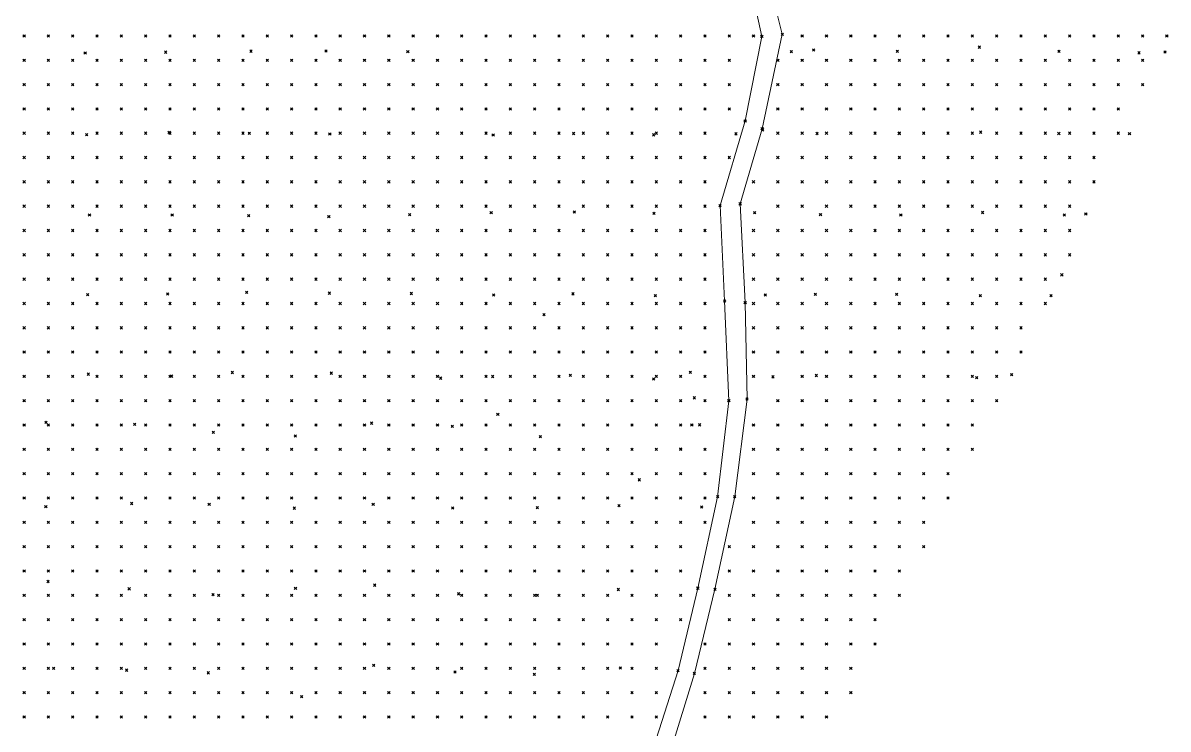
# Model space of a CAD drawing. Header units: metres. Extents: x 441556 to 446409, y 432338 to 461058.
# Drawn here: x 445904.6 to 446045.9, y 438106.7 to 438193.7 of the extents above; entities that cross this region are included whole.
import ezdxf

# ---------------------------------------------------------------- set-up
doc = ezdxf.new("R2010")
doc.units = ezdxf.units.M
doc.header["$MEASUREMENT"] = 0
doc.header["$PDMODE"] = 35
doc.header["$PDSIZE"] = 0.15
for name, color, linetype, lineweight in [('DTM-BRE-RevN_GRP_DRUM PAMANT', 2, 'Continuous', 0), ('DTM-BRE-RevN_GRP_DRUM PIATRA', 2, 'Continuous', 0), ('DTM-NOK-RevN_LIDAR_co_lidar', 91, 'Continuous', 0), ('DTM-NOK-RevN_RTK', 32, 'Continuous', 0)]:
    doc.layers.add(name, color=color, linetype=linetype, lineweight=lineweight)

msp = doc.modelspace()

# ---------------------------------------------------------------- linework, layer by layer
at = {"layer": 'DTM-BRE-RevN_GRP_DRUM PAMANT'}
for p, q in [((445993.89, 438200.745, 339.899), (445995.738, 438192.071, 338.696)), ((445995.738, 438192.071, 338.696), (445993.689, 438181.656, 340.041)), ((445993.689, 438181.656, 340.041), (445990.594, 438171.213, 341.468)), ((445990.594, 438171.213, 341.468), (445991.149, 438159.455, 341.996)), ((445991.149, 438159.455, 341.996), (445991.671, 438147.151, 342.534)), ((445991.671, 438147.151, 342.534), (445990.288, 438135.302, 342.583)), ((445990.288, 438135.302, 342.583), (445987.842, 438124.034, 343.019)), ((445987.842, 438124.034, 343.019), (445985.404, 438113.867, 342.943)), ((445985.404, 438113.867, 342.943), (445982.39, 438104.396, 342.493))]:
    msp.add_line(p, q, dxfattribs=at)
at = {"layer": 'DTM-BRE-RevN_GRP_DRUM PIATRA'}
for p, q in [((445998.264, 438192.346, 338.989), (445995.941, 438201.691, 340.083)), ((445995.779, 438180.69, 340.199), (445998.264, 438192.346, 338.989)), ((445993.062, 438171.425, 341.611), (445995.779, 438180.69, 340.199)), ((445993.686, 438159.245, 342.343), (445993.062, 438171.425, 341.611)), ((445993.916, 438147.347, 342.854), (445993.686, 438159.245, 342.343)), ((445992.4, 438135.317, 342.861), (445993.916, 438147.347, 342.854)), ((445989.962, 438123.901, 343.122), (445992.4, 438135.317, 342.861)), ((445987.42, 438113.521, 343.071), (445989.962, 438123.901, 343.122)), ((445984.441, 438103.771, 342.592), (445987.42, 438113.521, 343.071))]:
    msp.add_line(p, q, dxfattribs=at)
at = {"layer": 'DTM-NOK-RevN_LIDAR_co_lidar'}
for p in [(445904.736, 438192.136, 324.559), (445907.736, 438192.136, 325.026), (445910.735, 438192.136, 325.196), (445913.735, 438192.136, 325.362), (445916.734, 438192.136, 325.444), (445919.733, 438192.136, 325.474), (445922.733, 438192.136, 325.533), (445925.732, 438192.136, 325.634), (445928.731, 438192.136, 325.813), (445931.731, 438192.136, 325.877), (445934.73, 438192.136, 325.911), (445937.73, 438192.136, 325.978), (445940.729, 438192.136, 326.081), (445943.728, 438192.136, 326.264), (445946.728, 438192.136, 326.474), (445949.727, 438192.136, 327.002), (445952.726, 438192.136, 327.942), (445955.726, 438192.136, 329.068), (445958.725, 438192.136, 330.852), (445961.725, 438192.136, 333.139), (445964.724, 438192.136, 333.912), (445967.723, 438192.136, 335.08), (445970.723, 438192.136, 336.173), (445973.722, 438192.136, 336.607), (445976.721, 438192.136, 336.271), (445979.721, 438192.136, 336.934), (445982.72, 438192.136, 337.143), (445985.72, 438192.136, 337.13), (445988.719, 438192.136, 336.875), (445991.718, 438192.136, 337.832), (445994.718, 438192.136, 338.73), (446000.716, 438192.136, 339.983), (446003.716, 438192.136, 340.704), (446006.715, 438192.136, 341.264), (446009.715, 438192.136, 341.688), (446012.714, 438192.136, 342.142), (446015.713, 438192.136, 342.571), (446018.713, 438192.136, 343.057), (446021.712, 438192.136, 343.434), (446024.711, 438192.136, 343.723), (446027.711, 438192.136, 344.049), (446030.71, 438192.136, 344.615), (446033.71, 438192.136, 345.27), (446036.709, 438192.136, 346.066), (446039.708, 438192.136, 346.693), (446042.708, 438192.136, 347.077), (446045.707, 438192.136, 347.532), (445904.736, 438189.137, 324.707), (445907.736, 438189.137, 325.038), (445910.735, 438189.137, 325.207), (445913.735, 438189.137, 325.406), (445916.734, 438189.137, 325.431), (445919.733, 438189.137, 325.453), (445922.733, 438189.137, 325.428), (445925.732, 438189.137, 325.557), (445928.731, 438189.137, 325.761), (445931.731, 438189.137, 325.837), (445934.73, 438189.137, 325.875), (445937.73, 438189.137, 325.922), (445940.729, 438189.137, 326.002), (445943.728, 438189.137, 326.136), (445946.728, 438189.137, 326.474), (445949.727, 438189.137, 327.52), (445952.726, 438189.137, 328.814), (445955.726, 438189.137, 330.169), (445958.725, 438189.137, 331.763), (445961.725, 438189.137, 332.875), (445964.724, 438189.137, 334.01), (445967.723, 438189.137, 334.837), (445970.723, 438189.137, 335.983), (445973.722, 438189.137, 336.876), (445976.721, 438189.137, 337.492), (445979.721, 438189.137, 338.312), (445982.72, 438189.137, 338.666), (445985.72, 438189.137, 338.939), (445988.719, 438189.137, 338.313), (445991.718, 438189.137, 339.093), (445997.717, 438189.137, 339.665), (446000.716, 438189.137, 340.561), (446003.716, 438189.137, 340.992), (446006.715, 438189.137, 341.722), (446009.715, 438189.137, 342.091), (446012.714, 438189.137, 342.586), (446015.713, 438189.137, 342.783), (446018.713, 438189.137, 343.196), (446021.712, 438189.137, 343.661), (446024.711, 438189.137, 344.022), (446027.711, 438189.137, 344.483), (446030.71, 438189.137, 345.091), (446033.71, 438189.137, 345.618), (446036.709, 438189.137, 346.186), (446039.708, 438189.137, 346.727), (446042.708, 438189.137, 347.117), (445904.736, 438186.137, 324.798), (445907.736, 438186.137, 325.071), (445910.735, 438186.137, 325.259), (445913.735, 438186.137, 325.367), (445916.734, 438186.137, 325.409), (445919.733, 438186.137, 325.385), (445922.733, 438186.137, 325.378), (445925.732, 438186.137, 325.542), (445928.731, 438186.137, 325.7), (445931.731, 438186.137, 325.794), (445934.73, 438186.137, 325.8), (445937.73, 438186.137, 325.846), (445940.729, 438186.137, 325.905), (445943.728, 438186.137, 326.076), (445946.728, 438186.137, 326.677), (445949.727, 438186.137, 328.047), (445952.726, 438186.137, 329.524), (445955.726, 438186.137, 331.249), (445958.725, 438186.137, 332.653), (445961.725, 438186.137, 334.221), (445964.724, 438186.137, 335.085), (445967.723, 438186.137, 335.618), (445970.723, 438186.137, 336.429), (445973.722, 438186.137, 337.208), (445976.721, 438186.137, 338.233), (445979.721, 438186.137, 338.913), (445982.72, 438186.137, 339.273), (445985.72, 438186.137, 339.71), (445988.719, 438186.137, 339.977), (445991.718, 438186.137, 339.98), (445997.717, 438186.137, 340.567), (446000.716, 438186.137, 341.327), (446003.716, 438186.137, 341.719), (446006.715, 438186.137, 342.476), (446009.715, 438186.137, 342.985), (446012.714, 438186.137, 343.267), (446015.713, 438186.137, 343.449), (446018.713, 438186.137, 343.87), (446021.712, 438186.137, 344.424), (446024.711, 438186.137, 344.865), (446027.711, 438186.137, 345.443), (446030.71, 438186.137, 345.9), (446033.71, 438186.137, 346.207), (446036.709, 438186.137, 346.619), (446039.708, 438186.137, 346.971), (446042.708, 438186.137, 347.391), (445904.736, 438183.138, 324.877), (445907.736, 438183.138, 325.169), (445910.735, 438183.138, 325.341), (445913.735, 438183.138, 325.35), (445916.734, 438183.138, 325.362), (445919.733, 438183.138, 325.323), (445922.733, 438183.138, 325.383), (445925.732, 438183.138, 325.579), (445928.731, 438183.138, 325.682), (445931.731, 438183.138, 325.739), (445934.73, 438183.138, 325.741), (445937.73, 438183.138, 325.736), (445940.729, 438183.138, 325.825), (445943.728, 438183.138, 326.155), (445946.728, 438183.138, 327.098), (445949.727, 438183.138, 328.519), (445952.726, 438183.138, 330.405), (445955.726, 438183.138, 332.12), (445958.725, 438183.138, 333.615), (445961.725, 438183.138, 335.521), (445964.724, 438183.138, 336.347), (445967.723, 438183.138, 336.887), (445970.723, 438183.138, 337.38), (445973.722, 438183.138, 337.91), (445976.721, 438183.138, 338.735), (445979.721, 438183.138, 339.239), (445982.72, 438183.138, 339.671), (445985.72, 438183.138, 340.05), (445988.719, 438183.138, 340.371), (445991.718, 438183.138, 340.474), (445997.717, 438183.138, 341.223), (446000.716, 438183.138, 341.669), (446003.716, 438183.138, 342.173), (446006.715, 438183.138, 342.752), (446009.715, 438183.138, 343.159), (446012.714, 438183.138, 343.574), (446015.713, 438183.138, 343.974), (446018.713, 438183.138, 344.384), (446021.712, 438183.138, 344.854), (446024.711, 438183.138, 345.361), (446027.711, 438183.138, 345.853), (446030.71, 438183.138, 346.332), (446033.71, 438183.138, 346.703), (446036.709, 438183.138, 347.155), (446039.708, 438183.138, 347.45), (445904.736, 438180.138, 325.006), (445907.736, 438180.138, 325.217), (445910.735, 438180.138, 325.36), (445913.735, 438180.138, 325.372), (445916.734, 438180.138, 325.322), (445919.733, 438180.138, 325.309), (445922.733, 438180.138, 325.422), (445925.732, 438180.138, 325.579), (445928.731, 438180.138, 325.656), (445931.731, 438180.138, 325.689), (445934.73, 438180.138, 325.682), (445937.73, 438180.138, 325.664), (445940.729, 438180.138, 325.808), (445943.728, 438180.138, 326.451), (445946.728, 438180.138, 327.804), (445949.727, 438180.138, 329.402), (445952.726, 438180.138, 331.723), (445955.726, 438180.138, 332.645), (445958.725, 438180.138, 334.384), (445961.725, 438180.138, 336.394), (445964.724, 438180.138, 336.878), (445967.723, 438180.138, 337.381), (445970.723, 438180.138, 337.861), (445973.722, 438180.138, 338.348), (445976.721, 438180.138, 338.974), (445979.721, 438180.138, 339.496), (445982.72, 438180.138, 339.933), (445985.72, 438180.138, 340.254), (445988.719, 438180.138, 340.6), (445997.717, 438180.138, 341.191), (446000.716, 438180.138, 341.841), (446003.716, 438180.138, 342.383), (446006.715, 438180.138, 342.886), (446009.715, 438180.138, 343.265), (446012.714, 438180.138, 343.719), (446015.713, 438180.138, 344.131), (446018.713, 438180.138, 344.555), (446021.712, 438180.138, 345.075), (446024.711, 438180.138, 345.552), (446027.711, 438180.138, 345.971), (446030.71, 438180.138, 346.425), (446033.71, 438180.138, 346.859), (446036.709, 438180.138, 347.442), (446039.708, 438180.138, 347.801), (445904.736, 438177.139, 325.07), (445907.736, 438177.139, 325.217), (445910.735, 438177.139, 325.361), (445913.735, 438177.139, 325.34), (445916.734, 438177.139, 325.284), (445919.733, 438177.139, 325.402), (445922.733, 438177.139, 325.51), (445925.732, 438177.139, 325.582), (445928.731, 438177.139, 325.626), (445931.731, 438177.139, 325.626), (445934.73, 438177.139, 325.627), (445937.73, 438177.139, 325.67), (445940.729, 438177.139, 325.974), (445943.728, 438177.139, 327.084), (445946.728, 438177.139, 328.667), (445949.727, 438177.139, 330.298), (445952.726, 438177.139, 332.263), (445955.726, 438177.139, 333.488), (445958.725, 438177.139, 334.875), (445961.725, 438177.139, 336.724), (445964.724, 438177.139, 337.084), (445967.723, 438177.139, 337.578), (445970.723, 438177.139, 338.073), (445973.722, 438177.139, 338.558), (445976.721, 438177.139, 339.144), (445979.721, 438177.139, 339.767), (445982.72, 438177.139, 340.111), (445985.72, 438177.139, 340.404), (445988.719, 438177.139, 340.801), (445991.718, 438177.139, 341.099), (445997.717, 438177.139, 341.658), (446000.716, 438177.139, 342.139), (446003.716, 438177.139, 342.517), (446006.715, 438177.139, 342.977), (446009.715, 438177.139, 343.41), (446012.714, 438177.139, 343.794), (446015.713, 438177.139, 344.228), (446018.713, 438177.139, 344.673), (446021.712, 438177.139, 345.138), (446024.711, 438177.139, 345.629), (446027.711, 438177.139, 346.007), (446030.71, 438177.139, 346.448), (446033.71, 438177.139, 346.934), (446036.709, 438177.139, 347.474), (445904.736, 438174.14, 325.106), (445907.736, 438174.14, 325.223), (445910.735, 438174.14, 325.325), (445913.735, 438174.14, 325.282), (445916.734, 438174.14, 325.301), (445919.733, 438174.14, 325.507), (445922.733, 438174.14, 325.589), (445925.732, 438174.14, 325.558), (445928.731, 438174.14, 325.566), (445931.731, 438174.14, 325.558), (445934.73, 438174.14, 325.59), (445937.73, 438174.14, 325.776), (445940.729, 438174.14, 326.432), (445943.728, 438174.14, 327.841), (445946.728, 438174.14, 329.305), (445949.727, 438174.14, 330.882), (445952.726, 438174.14, 332.866), (445955.726, 438174.14, 334.385), (445958.725, 438174.14, 335.741), (445961.725, 438174.14, 336.87), (445964.724, 438174.14, 337.248), (445967.723, 438174.14, 337.75), (445970.723, 438174.14, 338.192), (445973.722, 438174.14, 338.634), (445976.721, 438174.14, 339.26), (445979.721, 438174.14, 339.853), (445982.72, 438174.14, 340.253), (445985.72, 438174.14, 340.61), (445988.719, 438174.14, 341.027), (445994.718, 438174.14, 341.633), (445997.717, 438174.14, 342.174), (446000.716, 438174.14, 342.528), (446003.716, 438174.14, 342.82), (446006.715, 438174.14, 343.159), (446009.715, 438174.14, 343.519), (446012.714, 438174.14, 343.883), (446015.713, 438174.14, 344.268), (446018.713, 438174.14, 344.728), (446021.712, 438174.14, 345.214), (446024.711, 438174.14, 345.645), (446027.711, 438174.14, 346.068), (446030.71, 438174.14, 346.538), (446033.71, 438174.14, 347.071), (446036.709, 438174.14, 347.48), (445904.736, 438171.14, 325.096), (445907.736, 438171.14, 325.182), (445910.735, 438171.14, 325.286), (445913.735, 438171.14, 325.262), (445916.734, 438171.14, 325.348), (445919.733, 438171.14, 325.527), (445922.733, 438171.14, 325.548), (445925.732, 438171.14, 325.533), (445928.731, 438171.14, 325.507), (445931.731, 438171.14, 325.514), (445934.73, 438171.14, 325.634), (445937.73, 438171.14, 325.987), (445940.729, 438171.14, 327.075), (445943.728, 438171.14, 328.546), (445946.728, 438171.14, 329.968), (445949.727, 438171.14, 331.381), (445952.726, 438171.14, 333.299), (445955.726, 438171.14, 334.978), (445958.725, 438171.14, 336.236), (445961.725, 438171.14, 336.938), (445964.724, 438171.14, 337.425), (445967.723, 438171.14, 337.878), (445970.723, 438171.14, 338.281), (445973.722, 438171.14, 338.728), (445976.721, 438171.14, 339.322), (445979.721, 438171.14, 339.805), (445982.72, 438171.14, 340.303), (445985.72, 438171.14, 340.733), (445988.719, 438171.14, 341.174), (445997.717, 438171.14, 342.59), (446000.716, 438171.14, 342.922), (446003.716, 438171.14, 343.173), (446006.715, 438171.14, 343.464), (446009.715, 438171.14, 343.772), (446012.714, 438171.14, 344.102), (446015.713, 438171.14, 344.454), (446018.713, 438171.14, 344.906), (446021.712, 438171.14, 345.281), (446024.711, 438171.14, 345.738), (446027.711, 438171.14, 346.225), (446030.71, 438171.14, 346.746), (446033.71, 438171.14, 347.364), (445904.736, 438168.141, 325.063), (445907.736, 438168.141, 325.165), (445910.735, 438168.141, 325.229), (445913.735, 438168.141, 325.327), (445916.734, 438168.141, 325.382), (445919.733, 438168.141, 325.463), (445922.733, 438168.141, 325.493), (445925.732, 438168.141, 325.503), (445928.731, 438168.141, 325.45), (445931.731, 438168.141, 325.529), (445934.73, 438168.141, 325.815), (445937.73, 438168.141, 326.378), (445940.729, 438168.141, 327.74), (445943.728, 438168.141, 329.233), (445946.728, 438168.141, 330.489), (445949.727, 438168.141, 331.981), (445952.726, 438168.141, 333.597), (445955.726, 438168.141, 335.139), (445958.725, 438168.141, 336.272), (445961.725, 438168.141, 337.02), (445964.724, 438168.141, 337.501), (445967.723, 438168.141, 337.939), (445970.723, 438168.141, 338.405), (445973.722, 438168.141, 338.901), (445976.721, 438168.141, 339.427), (445979.721, 438168.141, 339.839), (445982.72, 438168.141, 340.311), (445985.72, 438168.141, 340.777), (445988.719, 438168.141, 341.284), (445994.718, 438168.141, 342.164), (445997.717, 438168.141, 342.734), (446000.716, 438168.141, 343.07), (446003.716, 438168.141, 343.428), (446006.715, 438168.141, 343.724), (446009.715, 438168.141, 344.059), (446012.714, 438168.141, 344.384), (446015.713, 438168.141, 344.744), (446018.713, 438168.141, 345.149), (446021.712, 438168.141, 345.499), (446024.711, 438168.141, 345.905), (446027.711, 438168.141, 346.416), (446030.71, 438168.141, 347.008), (446033.71, 438168.141, 347.543), (445904.736, 438165.142, 325.097), (445907.736, 438165.142, 325.27), (445910.735, 438165.142, 325.278), (445913.735, 438165.142, 325.391), (445916.734, 438165.142, 325.47), (445919.733, 438165.142, 325.497), (445922.733, 438165.142, 325.484), (445925.732, 438165.142, 325.481), (445928.731, 438165.142, 325.527), (445931.731, 438165.142, 325.686), (445934.73, 438165.142, 326.107), (445937.73, 438165.142, 327.012), (445940.729, 438165.142, 328.419), (445943.728, 438165.142, 330.056), (445946.728, 438165.142, 331.503), (445949.727, 438165.142, 332.943), (445952.726, 438165.142, 334.205), (445955.726, 438165.142, 335.303), (445958.725, 438165.142, 336.199), (445961.725, 438165.142, 336.953), (445964.724, 438165.142, 337.523), (445967.723, 438165.142, 338.07), (445970.723, 438165.142, 338.571), (445973.722, 438165.142, 339.079), (445976.721, 438165.142, 339.588), (445979.721, 438165.142, 339.963), (445982.72, 438165.142, 340.395), (445985.72, 438165.142, 340.849), (445988.719, 438165.142, 341.317), (445994.718, 438165.142, 342.242), (445997.717, 438165.142, 342.791), (446000.716, 438165.142, 343.151), (446003.716, 438165.142, 343.542), (446006.715, 438165.142, 343.869), (446009.715, 438165.142, 344.293), (446012.714, 438165.142, 344.737), (446015.713, 438165.142, 345.048), (446018.713, 438165.142, 345.32), (446021.712, 438165.142, 345.712), (446024.711, 438165.142, 346.095), (446027.711, 438165.142, 346.613), (446030.71, 438165.142, 347.208), (446033.71, 438165.142, 347.662), (445904.736, 438162.142, 325.133), (445907.736, 438162.142, 325.327), (445910.735, 438162.142, 325.387), (445913.735, 438162.142, 325.529), (445916.734, 438162.142, 325.57), (445919.733, 438162.142, 325.501), (445922.733, 438162.142, 325.512), (445925.732, 438162.142, 325.544), (445928.731, 438162.142, 325.702), (445931.731, 438162.142, 326.009), (445934.73, 438162.142, 326.819), (445937.73, 438162.142, 327.996), (445940.729, 438162.142, 329.404), (445943.728, 438162.142, 331.267), (445946.728, 438162.142, 332.964), (445949.727, 438162.142, 334.36), (445952.726, 438162.142, 335.229), (445955.726, 438162.142, 335.746), (445958.725, 438162.142, 336.273), (445961.725, 438162.142, 336.954), (445964.724, 438162.142, 337.553), (445967.723, 438162.142, 338.311), (445970.723, 438162.142, 338.892), (445973.722, 438162.142, 339.256), (445976.721, 438162.142, 339.681), (445979.721, 438162.142, 340.038), (445982.72, 438162.142, 340.468), (445985.72, 438162.142, 340.933), (445988.719, 438162.142, 341.418), (445994.718, 438162.142, 342.344), (445997.717, 438162.142, 342.997), (446000.716, 438162.142, 343.304), (446003.716, 438162.142, 343.716), (446006.715, 438162.142, 344.046), (446009.715, 438162.142, 344.438), (446012.714, 438162.142, 344.933), (446015.713, 438162.142, 345.362), (446018.713, 438162.142, 345.527), (446021.712, 438162.142, 345.874), (446024.711, 438162.142, 346.312), (446027.711, 438162.142, 346.775), (446030.71, 438162.142, 347.199), (445904.736, 438159.143, 325.219), (445907.736, 438159.143, 325.351), (445910.735, 438159.143, 325.444), (445913.735, 438159.143, 325.593), (445916.734, 438159.143, 325.547), (445919.733, 438159.143, 325.508), (445922.733, 438159.143, 325.573), (445925.732, 438159.143, 325.673), (445928.731, 438159.143, 325.931), (445931.731, 438159.143, 326.486), (445934.73, 438159.143, 327.922), (445937.73, 438159.143, 329.042), (445940.729, 438159.143, 330.602), (445943.728, 438159.143, 332.685), (445946.728, 438159.143, 334.261), (445949.727, 438159.143, 335.262), (445952.726, 438159.143, 335.749), (445955.726, 438159.143, 336.056), (445958.725, 438159.143, 336.562), (445961.725, 438159.143, 337.173), (445964.724, 438159.143, 337.679), (445967.723, 438159.143, 338.602), (445970.723, 438159.143, 339.156), (445973.722, 438159.143, 339.414), (445976.721, 438159.143, 339.779), (445979.721, 438159.143, 340.111), (445982.72, 438159.143, 340.516), (445985.72, 438159.143, 340.943), (445988.719, 438159.143, 341.4), (445994.718, 438159.143, 342.414), (445997.717, 438159.143, 343.079), (446000.716, 438159.143, 343.533), (446003.716, 438159.143, 343.994), (446006.715, 438159.143, 344.328), (446009.715, 438159.143, 344.583), (446012.714, 438159.143, 345.035), (446015.713, 438159.143, 345.668), (446018.713, 438159.143, 345.796), (446021.712, 438159.143, 346.084), (446024.711, 438159.143, 346.469), (446027.711, 438159.143, 346.899), (446030.71, 438159.143, 347.267), (445904.736, 438156.143, 325.308), (445907.736, 438156.143, 325.39), (445910.735, 438156.143, 325.44), (445913.735, 438156.143, 325.514), (445916.734, 438156.143, 325.522), (445919.733, 438156.143, 325.557), (445922.733, 438156.143, 325.633), (445925.732, 438156.143, 325.813), (445928.731, 438156.143, 326.195), (445931.731, 438156.143, 326.85), (445934.73, 438156.143, 328.174), (445937.73, 438156.143, 329.868), (445940.729, 438156.143, 331.576), (445943.728, 438156.143, 333.544), (445946.728, 438156.143, 335.069), (445949.727, 438156.143, 335.63), (445952.726, 438156.143, 335.97), (445955.726, 438156.143, 336.307), (445958.725, 438156.143, 336.936), (445961.725, 438156.143, 337.385), (445964.724, 438156.143, 337.907), (445967.723, 438156.143, 338.819), (445970.723, 438156.143, 339.311), (445973.722, 438156.143, 339.587), (445976.721, 438156.143, 339.894), (445979.721, 438156.143, 340.224), (445982.72, 438156.143, 340.564), (445985.72, 438156.143, 340.95), (445988.719, 438156.143, 341.359), (445994.718, 438156.143, 342.408), (445997.717, 438156.143, 343.077), (446000.716, 438156.143, 343.617), (446003.716, 438156.143, 344.114), (446006.715, 438156.143, 344.557), (446009.715, 438156.143, 344.932), (446012.714, 438156.143, 345.418), (446015.713, 438156.143, 345.803), (446018.713, 438156.143, 346.033), (446021.712, 438156.143, 346.325), (446024.711, 438156.143, 346.674), (446027.711, 438156.143, 347.126), (445904.736, 438153.144, 325.406), (445907.736, 438153.144, 325.481), (445910.735, 438153.144, 325.473), (445913.735, 438153.144, 325.481), (445916.734, 438153.144, 325.529), (445919.733, 438153.144, 325.612), (445922.733, 438153.144, 325.756), (445925.732, 438153.144, 325.987), (445928.731, 438153.144, 326.509), (445931.731, 438153.144, 327.236), (445934.73, 438153.144, 328.583), (445937.73, 438153.144, 330.933), (445940.729, 438153.144, 332.561), (445943.728, 438153.144, 334.325), (445946.728, 438153.144, 335.363), (445949.727, 438153.144, 335.797), (445952.726, 438153.144, 336.17), (445955.726, 438153.144, 336.638), (445958.725, 438153.144, 337.092), (445961.725, 438153.144, 337.5), (445964.724, 438153.144, 338.14), (445967.723, 438153.144, 339.104), (445970.723, 438153.144, 339.397), (445973.722, 438153.144, 339.728), (445976.721, 438153.144, 340.033), (445979.721, 438153.144, 340.383), (445982.72, 438153.144, 340.707), (445985.72, 438153.144, 341.138), (445988.719, 438153.144, 341.634), (445994.718, 438153.144, 342.518), (445997.717, 438153.144, 343.186), (446000.716, 438153.144, 343.691), (446003.716, 438153.144, 344.177), (446006.715, 438153.144, 344.69), (446009.715, 438153.144, 345.221), (446012.714, 438153.144, 345.648), (446015.713, 438153.144, 345.817), (446018.713, 438153.144, 346.188), (446021.712, 438153.144, 346.577), (446024.711, 438153.144, 346.907), (446027.711, 438153.144, 347.321), (445904.736, 438150.145, 325.486), (445907.736, 438150.145, 325.544), (445910.735, 438150.145, 325.602), (445913.735, 438150.145, 325.615), (445916.734, 438150.145, 325.608), (445919.733, 438150.145, 325.675), (445922.733, 438150.145, 325.859), (445925.732, 438150.145, 326.222), (445928.731, 438150.145, 326.87), (445931.731, 438150.145, 327.846), (445934.73, 438150.145, 329.6), (445937.73, 438150.145, 331.75), (445940.729, 438150.145, 333.315), (445943.728, 438150.145, 334.865), (445946.728, 438150.145, 335.487), (445949.727, 438150.145, 335.884), (445952.726, 438150.145, 336.4), (445955.726, 438150.145, 337.046), (445958.725, 438150.145, 337.319), (445961.725, 438150.145, 337.755), (445964.724, 438150.145, 338.471), (445967.723, 438150.145, 339.245), (445970.723, 438150.145, 339.526), (445973.722, 438150.145, 339.873), (445976.721, 438150.145, 340.22), (445979.721, 438150.145, 340.594), (445982.72, 438150.145, 340.932), (445985.72, 438150.145, 341.397), (445988.719, 438150.145, 341.944), (445994.718, 438150.145, 342.718), (446000.716, 438150.145, 343.79), (446003.716, 438150.145, 344.233), (446006.715, 438150.145, 344.742), (446009.715, 438150.145, 345.182), (446012.714, 438150.145, 345.667), (446015.713, 438150.145, 346.02), (446018.713, 438150.145, 346.427), (446021.712, 438150.145, 346.858), (446024.711, 438150.145, 347.192), (445904.736, 438147.145, 325.578), (445907.736, 438147.145, 325.67), (445910.735, 438147.145, 325.793), (445913.735, 438147.145, 325.804), (445916.734, 438147.145, 325.803), (445919.733, 438147.145, 325.877), (445922.733, 438147.145, 326.09), (445925.732, 438147.145, 326.518), (445928.731, 438147.145, 327.403), (445931.731, 438147.145, 328.649), (445934.73, 438147.145, 330.32), (445937.73, 438147.145, 332.484), (445940.729, 438147.145, 333.989), (445943.728, 438147.145, 335.098), (445946.728, 438147.145, 335.607), (445949.727, 438147.145, 336.003), (445952.726, 438147.145, 336.559), (445955.726, 438147.145, 337.056), (445958.725, 438147.145, 337.448), (445961.725, 438147.145, 338.022), (445964.724, 438147.145, 338.961), (445967.723, 438147.145, 339.386), (445970.723, 438147.145, 339.678), (445973.722, 438147.145, 340.024), (445976.721, 438147.145, 340.393), (445979.721, 438147.145, 340.796), (445982.72, 438147.145, 341.16), (445985.72, 438147.145, 341.539), (445988.719, 438147.145, 342.041), (445997.717, 438147.145, 343.411), (446000.716, 438147.145, 343.84), (446003.716, 438147.145, 344.311), (446006.715, 438147.145, 344.87), (446009.715, 438147.145, 345.235), (446012.714, 438147.145, 345.638), (446015.713, 438147.145, 346.184), (446018.713, 438147.145, 346.537), (446021.712, 438147.145, 347.063), (446024.711, 438147.145, 347.647), (445904.736, 438144.146, 325.645), (445907.736, 438144.146, 325.841), (445910.735, 438144.146, 326.053), (445913.735, 438144.146, 325.994), (445916.734, 438144.146, 326.037), (445919.733, 438144.146, 326.136), (445922.733, 438144.146, 326.462), (445925.732, 438144.146, 326.988), (445928.731, 438144.146, 328.168), (445931.731, 438144.146, 329.779), (445934.73, 438144.146, 331.544), (445937.73, 438144.146, 333.175), (445940.729, 438144.146, 334.59), (445943.728, 438144.146, 335.31), (445946.728, 438144.146, 335.76), (445949.727, 438144.146, 336.122), (445952.726, 438144.146, 336.636), (445955.726, 438144.146, 337.069), (445958.725, 438144.146, 337.46), (445961.725, 438144.146, 338.19), (445964.724, 438144.146, 339.105), (445967.723, 438144.146, 339.428), (445970.723, 438144.146, 339.743), (445973.722, 438144.146, 340.047), (445976.721, 438144.146, 340.438), (445979.721, 438144.146, 340.844), (445982.72, 438144.146, 341.282), (445985.72, 438144.146, 341.653), (445994.718, 438144.146, 342.94), (445997.717, 438144.146, 343.535), (446000.716, 438144.146, 343.925), (446003.716, 438144.146, 344.377), (446006.715, 438144.146, 344.801), (446009.715, 438144.146, 345.237), (446012.714, 438144.146, 345.698), (446015.713, 438144.146, 346.205), (446018.713, 438144.146, 346.613), (446021.712, 438144.146, 347.128), (445904.736, 438141.147, 325.797), (445907.736, 438141.147, 325.964), (445910.735, 438141.147, 326.15), (445913.735, 438141.147, 326.196), (445916.734, 438141.147, 326.297), (445919.733, 438141.147, 326.44), (445922.733, 438141.147, 326.86), (445925.732, 438141.147, 327.567), (445928.731, 438141.147, 328.974), (445931.731, 438141.147, 330.449), (445934.73, 438141.147, 332.064), (445937.73, 438141.147, 333.543), (445940.729, 438141.147, 334.798), (445943.728, 438141.147, 335.422), (445946.728, 438141.147, 335.835), (445949.727, 438141.147, 336.239), (445952.726, 438141.147, 336.717), (445955.726, 438141.147, 337.073), (445958.725, 438141.147, 337.517), (445961.725, 438141.147, 338.394), (445964.724, 438141.147, 339.145), (445967.723, 438141.147, 339.459), (445970.723, 438141.147, 339.792), (445973.722, 438141.147, 340.114), (445976.721, 438141.147, 340.469), (445979.721, 438141.147, 340.822), (445982.72, 438141.147, 341.251), (445985.72, 438141.147, 341.632), (445988.719, 438141.147, 342.072), (445994.718, 438141.147, 343.02), (445997.717, 438141.147, 343.7), (446000.716, 438141.147, 344.12), (446003.716, 438141.147, 344.544), (446006.715, 438141.147, 344.906), (446009.715, 438141.147, 345.318), (446012.714, 438141.147, 345.866), (446015.713, 438141.147, 346.325), (446018.713, 438141.147, 346.8), (446021.712, 438141.147, 347.346), (445904.736, 438138.147, 325.966), (445907.736, 438138.147, 326.125), (445910.735, 438138.147, 326.259), (445913.735, 438138.147, 326.362), (445916.734, 438138.147, 326.55), (445919.733, 438138.147, 326.817), (445922.733, 438138.147, 327.298), (445925.732, 438138.147, 328.044), (445928.731, 438138.147, 329.351), (445931.731, 438138.147, 330.936), (445934.73, 438138.147, 332.609), (445937.73, 438138.147, 333.964), (445940.729, 438138.147, 334.928), (445943.728, 438138.147, 335.446), (445946.728, 438138.147, 335.865), (445949.727, 438138.147, 336.345), (445952.726, 438138.147, 336.741), (445955.726, 438138.147, 337.13), (445958.725, 438138.147, 337.601), (445961.725, 438138.147, 338.559), (445964.724, 438138.147, 339.133), (445967.723, 438138.147, 339.461), (445970.723, 438138.147, 339.784), (445973.722, 438138.147, 340.16), (445976.721, 438138.147, 340.539), (445979.721, 438138.147, 340.902), (445982.72, 438138.147, 341.301), (445985.72, 438138.147, 341.687), (445988.719, 438138.147, 342.108), (445994.718, 438138.147, 343.144), (445997.717, 438138.147, 343.8), (446000.716, 438138.147, 344.316), (446003.716, 438138.147, 344.716), (446006.715, 438138.147, 345.054), (446009.715, 438138.147, 345.451), (446012.714, 438138.147, 345.972), (446015.713, 438138.147, 346.424), (446018.713, 438138.147, 346.835), (445904.736, 438135.148, 326.082), (445907.736, 438135.148, 326.263), (445910.735, 438135.148, 326.419), (445913.735, 438135.148, 326.591), (445916.734, 438135.148, 326.826), (445919.733, 438135.148, 327.085), (445922.733, 438135.148, 327.56), (445925.732, 438135.148, 328.484), (445928.731, 438135.148, 329.873), (445931.731, 438135.148, 331.48), (445934.73, 438135.148, 333.278), (445937.73, 438135.148, 334.277), (445940.729, 438135.148, 334.971), (445943.728, 438135.148, 335.466), (445946.728, 438135.148, 335.899), (445949.727, 438135.148, 336.403), (445952.726, 438135.148, 336.789), (445955.726, 438135.148, 337.225), (445958.725, 438135.148, 337.795), (445961.725, 438135.148, 338.684), (445964.724, 438135.148, 339.125), (445967.723, 438135.148, 339.476), (445970.723, 438135.148, 339.831), (445973.722, 438135.148, 340.175), (445976.721, 438135.148, 340.525), (445979.721, 438135.148, 340.921), (445982.72, 438135.148, 341.375), (445985.72, 438135.148, 341.814), (445988.719, 438135.148, 342.232), (445994.718, 438135.148, 343.242), (445997.717, 438135.148, 343.895), (446000.716, 438135.148, 344.352), (446003.716, 438135.148, 344.811), (446006.715, 438135.148, 345.264), (446009.715, 438135.148, 345.693), (446012.714, 438135.148, 346.034), (446015.713, 438135.148, 346.443), (446018.713, 438135.148, 346.992), (445904.736, 438132.148, 326.195), (445907.736, 438132.148, 326.391), (445910.735, 438132.148, 326.581), (445913.735, 438132.148, 326.817), (445916.734, 438132.148, 327.072), (445919.733, 438132.148, 327.301), (445922.733, 438132.148, 327.77), (445925.732, 438132.148, 329.018), (445928.731, 438132.148, 330.735), (445931.731, 438132.148, 332.225), (445934.73, 438132.148, 333.648), (445937.73, 438132.148, 334.46), (445940.729, 438132.148, 334.977), (445943.728, 438132.148, 335.489), (445946.728, 438132.148, 336.003), (445949.727, 438132.148, 336.477), (445952.726, 438132.148, 336.86), (445955.726, 438132.148, 337.31), (445958.725, 438132.148, 338.059), (445961.725, 438132.148, 338.737), (445964.724, 438132.148, 339.134), (445967.723, 438132.148, 339.51), (445970.723, 438132.148, 339.896), (445973.722, 438132.148, 340.268), (445976.721, 438132.148, 340.63), (445979.721, 438132.148, 341.042), (445982.72, 438132.148, 341.466), (445985.72, 438132.148, 341.913), (445988.719, 438132.148, 342.344), (445994.718, 438132.148, 343.438), (445997.717, 438132.148, 343.999), (446000.716, 438132.148, 344.43), (446003.716, 438132.148, 344.908), (446006.715, 438132.148, 345.376), (446009.715, 438132.148, 345.905), (446012.714, 438132.148, 346.158), (446015.713, 438132.148, 346.601), (445904.736, 438129.149, 326.357), (445907.736, 438129.149, 326.579), (445910.735, 438129.149, 326.762), (445913.735, 438129.149, 327.04), (445916.734, 438129.149, 327.363), (445919.733, 438129.149, 327.652), (445922.733, 438129.149, 328.341), (445925.732, 438129.149, 329.726), (445928.731, 438129.149, 331.291), (445931.731, 438129.149, 332.803), (445934.73, 438129.149, 333.901), (445937.73, 438129.149, 334.528), (445940.729, 438129.149, 335.026), (445943.728, 438129.149, 335.531), (445946.728, 438129.149, 336.098), (445949.727, 438129.149, 336.596), (445952.726, 438129.149, 337.022), (445955.726, 438129.149, 337.49), (445958.725, 438129.149, 338.295), (445961.725, 438129.149, 338.832), (445964.724, 438129.149, 339.197), (445967.723, 438129.149, 339.581), (445970.723, 438129.149, 340.005), (445973.722, 438129.149, 340.407), (445976.721, 438129.149, 340.795), (445979.721, 438129.149, 341.216), (445982.72, 438129.149, 341.628), (445985.72, 438129.149, 342.056), (445991.718, 438129.149, 343.037), (445994.718, 438129.149, 343.578), (445997.717, 438129.149, 344.014), (446000.716, 438129.149, 344.474), (446003.716, 438129.149, 344.945), (446006.715, 438129.149, 345.457), (446009.715, 438129.149, 345.913), (446012.714, 438129.149, 346.272), (446015.713, 438129.149, 346.738), (445904.736, 438126.15, 326.413), (445907.736, 438126.15, 326.694), (445910.735, 438126.15, 326.976), (445913.735, 438126.15, 327.309), (445916.734, 438126.15, 327.682), (445919.733, 438126.15, 328.114), (445922.733, 438126.15, 329.098), (445925.732, 438126.15, 330.42), (445928.731, 438126.15, 331.981), (445931.731, 438126.15, 333.24), (445934.73, 438126.15, 334.053), (445937.73, 438126.15, 334.564), (445940.729, 438126.15, 335.011), (445943.728, 438126.15, 335.618), (445946.728, 438126.15, 336.223), (445949.727, 438126.15, 336.641), (445952.726, 438126.15, 337.058), (445955.726, 438126.15, 337.659), (445958.725, 438126.15, 338.427), (445961.725, 438126.15, 338.869), (445964.724, 438126.15, 339.274), (445967.723, 438126.15, 339.706), (445970.723, 438126.15, 340.103), (445973.722, 438126.15, 340.491), (445976.721, 438126.15, 340.872), (445979.721, 438126.15, 341.319), (445982.72, 438126.15, 341.771), (445985.72, 438126.15, 342.232), (445991.718, 438126.15, 343.243), (445994.718, 438126.15, 343.719), (445997.717, 438126.15, 344.121), (446000.716, 438126.15, 344.509), (446003.716, 438126.15, 344.959), (446006.715, 438126.15, 345.42), (446009.715, 438126.15, 345.918), (446012.714, 438126.15, 346.378), (445904.736, 438123.15, 326.458), (445907.736, 438123.15, 326.743), (445910.735, 438123.15, 327.065), (445913.735, 438123.15, 327.495), (445916.734, 438123.15, 327.913), (445919.733, 438123.15, 328.56), (445922.733, 438123.15, 329.833), (445925.732, 438123.15, 331.119), (445928.731, 438123.15, 332.431), (445931.731, 438123.15, 333.618), (445934.73, 438123.15, 334.145), (445937.73, 438123.15, 334.611), (445940.729, 438123.15, 335.09), (445943.728, 438123.15, 335.728), (445946.728, 438123.15, 336.224), (445949.727, 438123.15, 336.653), (445952.726, 438123.15, 337.135), (445955.726, 438123.15, 337.918), (445958.725, 438123.15, 338.5), (445961.725, 438123.15, 338.894), (445964.724, 438123.15, 339.305), (445967.723, 438123.15, 339.71), (445970.723, 438123.15, 340.095), (445973.722, 438123.15, 340.439), (445976.721, 438123.15, 340.874), (445979.721, 438123.15, 341.371), (445982.72, 438123.15, 341.867), (445985.72, 438123.15, 342.338), (445991.718, 438123.15, 343.431), (445994.718, 438123.15, 343.883), (445997.717, 438123.15, 344.28), (446000.716, 438123.15, 344.687), (446003.716, 438123.15, 345.077), (446006.715, 438123.15, 345.49), (446009.715, 438123.15, 346.008), (446012.714, 438123.15, 346.497), (445904.736, 438120.151, 326.54), (445907.736, 438120.151, 326.832), (445910.735, 438120.151, 327.196), (445913.735, 438120.151, 327.581), (445916.734, 438120.151, 328.057), (445919.733, 438120.151, 328.711), (445922.733, 438120.151, 329.798), (445925.732, 438120.151, 331.427), (445928.731, 438120.151, 332.83), (445931.731, 438120.151, 333.728), (445934.73, 438120.151, 334.195), (445937.73, 438120.151, 334.674), (445940.729, 438120.151, 335.2), (445943.728, 438120.151, 335.855), (445946.728, 438120.151, 336.214), (445949.727, 438120.151, 336.64), (445952.726, 438120.151, 337.206), (445955.726, 438120.151, 338.045), (445958.725, 438120.151, 338.504), (445961.725, 438120.151, 338.88), (445964.724, 438120.151, 339.301), (445967.723, 438120.151, 339.684), (445970.723, 438120.151, 340.061), (445973.722, 438120.151, 340.459), (445976.721, 438120.151, 340.931), (445979.721, 438120.151, 341.411), (445982.72, 438120.151, 341.884), (445985.72, 438120.151, 342.395), (445991.718, 438120.151, 343.639), (445994.718, 438120.151, 344.123), (445997.717, 438120.151, 344.48), (446000.716, 438120.151, 344.937), (446003.716, 438120.151, 345.3), (446006.715, 438120.151, 345.679), (446009.715, 438120.151, 346.103), (445904.736, 438117.152, 326.619), (445907.736, 438117.152, 326.991), (445910.735, 438117.152, 327.331), (445913.735, 438117.152, 327.643), (445916.734, 438117.152, 328.261), (445919.733, 438117.152, 329.118), (445922.733, 438117.152, 330.064), (445925.732, 438117.152, 331.348), (445928.731, 438117.152, 332.85), (445931.731, 438117.152, 333.764), (445934.73, 438117.152, 334.263), (445937.73, 438117.152, 334.758), (445940.729, 438117.152, 335.358), (445943.728, 438117.152, 335.862), (445946.728, 438117.152, 336.271), (445949.727, 438117.152, 336.748), (445952.726, 438117.152, 337.41), (445955.726, 438117.152, 338.025), (445958.725, 438117.152, 338.442), (445961.725, 438117.152, 338.864), (445964.724, 438117.152, 339.325), (445967.723, 438117.152, 339.738), (445970.723, 438117.152, 340.143), (445973.722, 438117.152, 340.509), (445976.721, 438117.152, 340.929), (445979.721, 438117.152, 341.402), (445982.72, 438117.152, 341.899), (445988.719, 438117.152, 343.205), (445991.718, 438117.152, 343.831), (445994.718, 438117.152, 344.253), (445997.717, 438117.152, 344.642), (446000.716, 438117.152, 345.115), (446003.716, 438117.152, 345.497), (446006.715, 438117.152, 345.924), (446009.715, 438117.152, 346.334), (445904.736, 438114.152, 326.684), (445907.736, 438114.152, 327.128), (445910.735, 438114.152, 327.604), (445913.735, 438114.152, 327.973), (445916.734, 438114.152, 328.852), (445919.733, 438114.152, 330.061), (445922.733, 438114.152, 331.057), (445925.732, 438114.152, 332.056), (445928.731, 438114.152, 333.231), (445931.731, 438114.152, 333.825), (445934.73, 438114.152, 334.315), (445937.73, 438114.152, 334.89), (445940.729, 438114.152, 335.497), (445943.728, 438114.152, 335.877), (445946.728, 438114.152, 336.333), (445949.727, 438114.152, 336.905), (445952.726, 438114.152, 337.547), (445955.726, 438114.152, 338.044), (445958.725, 438114.152, 338.497), (445961.725, 438114.152, 338.959), (445964.724, 438114.152, 339.429), (445967.723, 438114.152, 339.828), (445970.723, 438114.152, 340.225), (445973.722, 438114.152, 340.57), (445976.721, 438114.152, 340.98), (445979.721, 438114.152, 341.43), (445982.72, 438114.152, 341.914), (445988.719, 438114.152, 343.252), (445991.718, 438114.152, 343.841), (445994.718, 438114.152, 344.294), (445997.717, 438114.152, 344.708), (446000.716, 438114.152, 345.185), (446003.716, 438114.152, 345.611), (446006.715, 438114.152, 346.011), (445904.736, 438111.153, 326.711), (445907.736, 438111.153, 327.183), (445910.735, 438111.153, 327.849), (445913.735, 438111.153, 328.554), (445916.734, 438111.153, 329.678), (445919.733, 438111.153, 330.988), (445922.733, 438111.153, 332.097), (445925.732, 438111.153, 333.053), (445928.731, 438111.153, 333.677), (445931.731, 438111.153, 334.11), (445934.73, 438111.153, 334.443), (445937.73, 438111.153, 335.158), (445940.729, 438111.153, 335.581), (445943.728, 438111.153, 335.92), (445946.728, 438111.153, 336.382), (445949.727, 438111.153, 336.991), (445952.726, 438111.153, 337.631), (445955.726, 438111.153, 338.098), (445958.725, 438111.153, 338.539), (445961.725, 438111.153, 339.013), (445964.724, 438111.153, 339.47), (445967.723, 438111.153, 339.863), (445970.723, 438111.153, 340.254), (445973.722, 438111.153, 340.606), (445976.721, 438111.153, 341.042), (445979.721, 438111.153, 341.512), (445982.72, 438111.153, 342.002), (445988.719, 438111.153, 343.21), (445991.718, 438111.153, 343.753), (445994.718, 438111.153, 344.221), (445997.717, 438111.153, 344.704), (446000.716, 438111.153, 345.245), (446003.716, 438111.153, 345.711), (446006.715, 438111.153, 346.06), (445904.736, 438108.153, 326.74), (445907.736, 438108.153, 327.247), (445910.735, 438108.153, 327.866), (445913.735, 438108.153, 329.028), (445916.734, 438108.153, 330.306), (445919.733, 438108.153, 331.458), (445922.733, 438108.153, 332.396), (445925.732, 438108.153, 333.292), (445928.731, 438108.153, 333.917), (445931.731, 438108.153, 334.292), (445934.73, 438108.153, 334.706), (445937.73, 438108.153, 335.237), (445940.729, 438108.153, 335.609), (445943.728, 438108.153, 335.938), (445946.728, 438108.153, 336.399), (445949.727, 438108.153, 337.066), (445952.726, 438108.153, 337.653), (445955.726, 438108.153, 338.127), (445958.725, 438108.153, 338.566), (445961.725, 438108.153, 339.006), (445964.724, 438108.153, 339.435), (445967.723, 438108.153, 339.826), (445970.723, 438108.153, 340.227), (445973.722, 438108.153, 340.612), (445976.721, 438108.153, 341.116), (445979.721, 438108.153, 341.695), (445982.72, 438108.153, 342.236), (445988.719, 438108.153, 343.257), (445991.718, 438108.153, 343.767), (445994.718, 438108.153, 344.192), (445997.717, 438108.153, 344.689), (446000.716, 438108.153, 345.231), (446003.716, 438108.153, 345.74)]:
    msp.add_point(p, dxfattribs=at)
at = {"layer": 'DTM-NOK-RevN_RTK'}
for p in [(445995.738, 438192.071, 338.696), (445998.264, 438192.346, 338.989), (445912.262, 438190.033, 325.452), (445922.191, 438190.128, 325.417), (445932.724, 438190.257, 325.841), (445941.973, 438190.278, 326.134), (445952.077, 438190.2, 328.09), (445999.38, 438190.202, 339.625), (446002.124, 438190.401, 340.222), (446012.455, 438190.247, 341.746), (446022.582, 438190.753, 343.151), (446032.389, 438190.245, 344.701), (446042.27, 438190.054, 346.591), (446045.485, 438190.158, 347.187), (445993.689, 438181.656, 340.041), (445922.632, 438180.237, 325.492), (445932.506, 438180.131, 325.679), (445995.779, 438180.69, 340.199), (445995.845, 438180.551, 340.359), (446022.738, 438180.271, 345.08), (445912.457, 438179.947, 325.43), (445942.443, 438180.048, 326.195), (445962.594, 438179.913, 336.541), (445972.515, 438180.099, 338.036), (445982.399, 438179.935, 339.727), (445992.54, 438180.067, 340.495), (446002.559, 438180.107, 342.142), (446012.679, 438180.105, 343.558), (446032.382, 438180.104, 346.511), (446041.097, 438180.088, 347.631), (445962.346, 438170.337, 337.235), (445972.62, 438170.409, 338.595), (445982.43, 438170.252, 340.271), (445990.594, 438171.213, 341.468), (445993.062, 438171.425, 341.611), (445994.848, 438170.328, 342.182), (446022.969, 438170.363, 345.371), (445912.803, 438170.047, 325.302), (445922.994, 438170.049, 325.59), (445932.447, 438169.967, 325.638), (445942.321, 438169.855, 328.69), (445952.294, 438170.086, 333.865), (446002.972, 438170.105, 343.022), (446012.886, 438170.051, 343.977), (446033.05, 438170.057, 347.112), (446035.707, 438170.189, 347.312), (446032.746, 438162.679, 347.528), (445932.186, 438160.507, 326.191), (445942.4, 438160.408, 331.46), (445952.496, 438160.368, 335.582), (445912.576, 438160.229, 325.608), (445922.438, 438160.319, 325.641), (445962.655, 438160.181, 337.315), (445972.435, 438160.328, 339.264), (445982.617, 438160.118, 340.584), (445991.149, 438159.455, 341.996), (445993.686, 438159.245, 342.343), (445996.163, 438160.196, 342.831), (446002.35, 438160.265, 343.546), (446012.363, 438160.262, 344.849), (446022.686, 438160.101, 346.021), (446031.42, 438160.108, 347.387), (445968.872, 438157.758, 339.148), (445930.414, 438150.632, 327.412), (445942.622, 438150.545, 335.024), (445986.921, 438150.658, 341.793), (445912.651, 438150.417, 325.617), (445922.935, 438150.179, 326.059), (445956.123, 438149.933, 337.096), (445962.533, 438150.137, 338.229), (445972.113, 438150.274, 339.666), (445982.385, 438149.824, 340.85), (445997.104, 438150.099, 343.253), (446002.47, 438150.255, 344.079), (446022.253, 438149.987, 346.645), (446026.548, 438150.37, 347.171), (445987.413, 438147.508, 341.927), (445991.671, 438147.151, 342.534), (445993.916, 438147.347, 342.854), (445963.179, 438145.469, 339.103), (445907.424, 438144.482, 325.954), (445918.375, 438144.243, 326.097), (445947.596, 438144.385, 335.966), (445957.552, 438143.983, 337.445), (445987.102, 438144.162, 341.937), (445988.064, 438144.177, 342.11), (445928.082, 438143.25, 328.63), (445938.194, 438142.804, 334.548), (445968.429, 438142.725, 339.654), (445985.741, 438141.183, 341.763), (445980.621, 438137.391, 341.186), (445990.288, 438135.302, 342.583), (445992.4, 438135.317, 342.861), (445907.413, 438134.079, 326.501), (445918.006, 438134.474, 327.053), (445927.564, 438134.37, 329.864), (445938.074, 438133.904, 334.798), (445947.796, 438134.367, 336.376), (445957.613, 438133.912, 338.059), (445968.041, 438133.97, 339.677), (445978.127, 438134.207, 340.902), (445988.315, 438134.029, 342.208), (445907.695, 438124.85, 326.963), (445917.7, 438123.951, 328.258), (445938.214, 438124.015, 334.893), (445947.99, 438124.405, 336.614), (445978.037, 438123.862, 341.204), (445987.842, 438124.034, 343.019), (445989.962, 438123.901, 343.122), (445928.049, 438123.241, 332.726), (445958.332, 438123.333, 338.623), (445968.05, 438123.159, 339.915), (445908.373, 438114.144, 327.603), (445917.376, 438113.914, 329.497), (445947.866, 438114.521, 336.717), (445978.293, 438114.197, 341.324), (445985.404, 438113.867, 342.943), (445927.448, 438113.585, 333.145), (445957.889, 438113.691, 338.523), (445967.67, 438113.398, 339.948), (445987.42, 438113.521, 343.071), (445938.966, 438110.662, 335.33)]:
    msp.add_point(p, dxfattribs=at)

doc.saveas('drawing.dxf')
